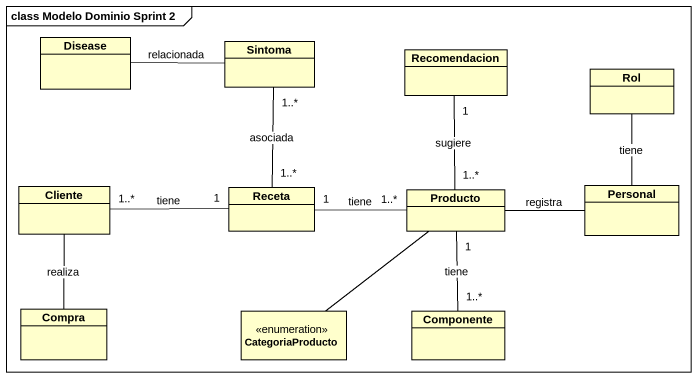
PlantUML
@startuml
mainframe class Modelo Dominio Sprint 2
hide circle
hide empty members
class Disease
class Sintoma
class Recomendacion
class Rol
class Cliente
class Receta
class Personal
class Producto
class Compra
enum CategoriaProducto
class Componente
Sintoma -left- Disease : relacionada
Recomendacion "1" -- "1..*" Producto : sugiere
Cliente "1..*" -right- "1" Receta : tiene
Cliente -- Compra : realiza
Receta "1..*" -up- "1..*" Sintoma : asociada
Receta "1" -right- "1..*" Producto : tiene
Personal -up- Rol : tiene
Personal -left- Producto : registra
Producto -- CategoriaProducto
Producto "1" -- "1..*" Componente : tiene
@enduml
